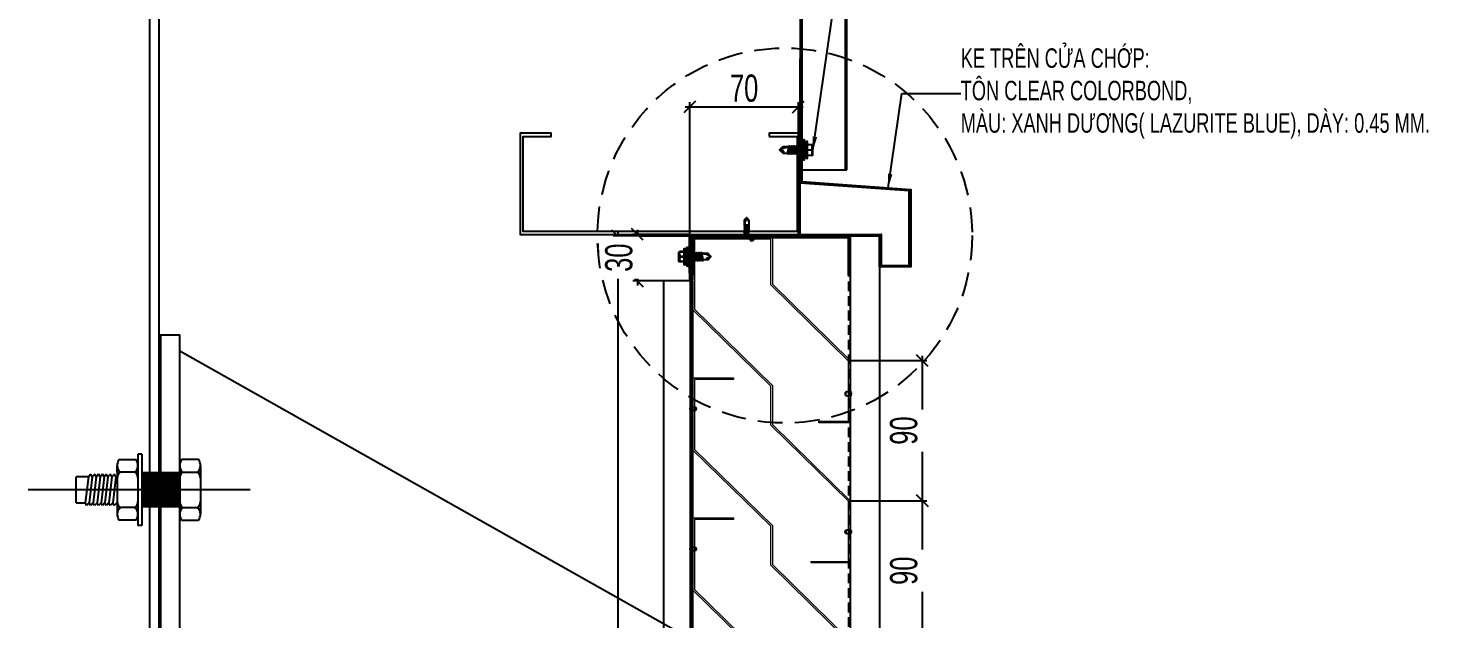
# Model space of a CAD drawing. Header units: inches. Extents: x 340055 to 349452, y -34649 to -30845.
# Drawn here: x 345815.9 to 345997.3, y -33530.8 to -33454.9 of the extents above; entities that cross this region are included whole.
import ezdxf

# ---------------------------------------------------------------- set-up
doc = ezdxf.new("R2010")
doc.units = ezdxf.units.IN
doc.header["$MEASUREMENT"] = 0
for name, pattern in [('DASHED2', [9.525, 6.35, -3.175]), ('HIDDEN', [0.375, 0.25, -0.125]), ('HIDDEN2', [4.7625, 3.175, -1.5875])]:
    doc.linetypes.add(name, pattern=pattern)
for name, color, linetype in [('2', 2, 'Continuous'), ('2NET-VE', 8, 'Continuous'), ('3', 3, 'Continuous'), ('7', 7, 'Continuous'), ('8', 8, 'Continuous'), ('flashing', 6, 'Continuous'), ('STRUCTURE', 1, 'Continuous')]:
    doc.layers.add(name, color=color, linetype=linetype)
doc.layers.add('2H-vua', color=2, linetype='Continuous', lineweight=20)
doc.styles.add('ST1H', font='vnshxh.shx', dxfattribs={"width": 0.7})
doc.dimstyles.new('3', dxfattribs={"dimtxt": 3.5, "dimasz": 1.8, "dimexe": 1, "dimexo": 0, "dimgap": 1, "dimtad": 1, "dimdec": 0, "dimlfac": 3, "dimzin": 0, "dimdsep": 46, "dimtxsty": 'ST1H', "dimblk": 'OBLIQUE', "dimcen": 1, "dimdle": 1, "dimclrd": 8, "dimclre": 8, "dimclrt": 3, "dimadec": 0, "dimazin": 0, "dimtfac": 1, "dimtdec": 0, "dimtix": 1, "dimtofl": 0, "dimtmove": 1, "dimatfit": 3, "dimfxl": 0, "dimtolj": 1, "dimtzin": 0, "dimlwd": -1, "dimlwe": -1, "dimarcsym": 0})
doc.dimstyles.new('5', dxfattribs={"dimtxt": 3.5, "dimasz": 1.5, "dimexe": 0.6, "dimexo": 0, "dimtad": 1, "dimdec": 0, "dimlfac": 5, "dimzin": 0, "dimdsep": 46, "dimtxsty": 'ST1H', "dimblk": 'OBLIQUE', "dimcen": 1, "dimdle": 0.6, "dimclrd": 8, "dimclre": 8, "dimclrt": 3, "dimadec": 0, "dimazin": 0, "dimtfac": 1, "dimtdec": 0, "dimtix": 1, "dimtofl": 0, "dimtmove": 0, "dimatfit": 3, "dimfxl": 0, "dimtolj": 1, "dimtzin": 0, "dimlwd": -1, "dimlwe": -1, "dimarcsym": 0})

# ---------------------------------------------------------------- blocks, each defined once
blk = doc.blocks.new('*U73')
at = {"color": 9, "const_width": 22}
blk.add_lwpolyline([(0, 0), (23.23, 0)], dxfattribs=at)
at = {"layer": '2NET-VE', "color": 8, "linetype": 'Continuous', "ltscale": 0.5}
for p, q in [((0, 10.4), (23.23, 10.4)), ((40.04, 9.24), (39.99, 9.24)), ((0, -10.4), (23.23, -10.4)), ((40.04, -9.24), (40.04, -9.24))]:
    blk.add_line(p, q, dxfattribs=at)
at = {"layer": '7', "color": 8, "linetype": 'Continuous'}
for p, q in [((38.79, 7.98), (40.31, 9.58)), ((40.31, 9.58), (41.21, 7.98)), ((41.21, 7.98), (42.73, 9.58)), ((42.73, 9.58), (43.62, 7.98)), ((43.62, 7.98), (45.14, 9.58)), ((45.14, 9.58), (46.04, 7.98)), ((46.04, 7.98), (47.56, 9.58)), ((47.56, 9.58), (48.45, 7.98)), ((48.45, 7.98), (49.97, 9.58)), ((49.97, 9.58), (50.87, 7.98)), ((50.87, 7.98), (52.39, 9.58)), ((52.39, 9.58), (53.28, 7.98)), ((53.28, 7.98), (54.8, 9.58)), ((54.8, 9.58), (55.7, 7.98)), ((55.7, 7.98), (57.22, 9.58)), ((57.22, 9.58), (58.11, 7.98)), ((39.33, -7.98), (41.21, 7.98)), ((41.75, -7.98), (43.62, 7.98)), ((44.16, -7.98), (46.04, 7.98)), ((46.58, -7.98), (48.45, 7.98)), ((48.99, -7.98), (50.87, 7.98)), ((48.99, -7.98), (50.87, 7.98)), ((51.41, -7.98), (53.28, 7.98)), ((53.82, -7.98), (55.7, 7.98)), ((53.82, -7.98), (55.7, 7.98)), ((53.82, -7.98), (55.7, 7.98)), ((56.24, -7.98), (58.11, 7.98)), ((63.75, 7.98), (58.11, 7.98)), ((63.75, 7.98), (63.75, -7.98)), ((39.02, -7.98), (38.48, -7.98)), ((39.33, -7.98), (38.79, -7.98)), ((39.33, -7.98), (40.23, -9.58)), ((40.23, -9.58), (41.75, -7.98)), ((41.75, -7.98), (42.64, -9.58)), ((42.64, -9.58), (44.16, -7.98)), ((44.16, -7.98), (45.06, -9.58)), ((45.06, -9.58), (46.58, -7.98)), ((46.58, -7.98), (47.47, -9.58)), ((47.47, -9.58), (48.99, -7.98)), ((48.99, -7.98), (49.89, -9.58)), ((49.89, -9.58), (51.41, -7.98)), ((51.41, -7.98), (52.3, -9.58)), ((52.3, -9.58), (53.82, -7.98)), ((53.82, -7.98), (54.72, -9.58)), ((54.72, -9.58), (56.24, -7.98)), ((56.24, -7.98), (63.75, -7.98))]:
    blk.add_line(p, q, dxfattribs=at)
at = {"layer": '8', "color": 8, "linetype": 'Continuous'}
for p, q in [((-1.15, 18.65), (-11.65, 18.65)), ((23.23, -21.94), (23.23, 21.94)), ((23.23, 21.94), (25.68, 21.94)), ((25.68, -21.94), (25.68, 21.94)), ((26.83, 18.65), (37.33, 18.65)), ((-12.8, 10.97), (-12.8, 14.81)), ((-12.8, -14.81), (-12.8, 14.81)), ((-1.73, 10.97), (-11.07, 10.97)), ((0, 10.97), (0, 14.81)), ((0, -14.81), (0, 14.81)), ((25.68, 10.97), (25.68, 14.81)), ((25.68, -14.81), (25.68, 14.81)), ((27.41, 10.97), (36.75, 10.97)), ((38.48, 10.97), (38.48, 14.81)), ((38.48, -14.81), (38.48, 14.81)), ((-12.8, -10.97), (-12.8, -14.81)), ((-1.73, -10.97), (-11.07, -10.97)), ((0, -10.97), (0, -14.81)), ((25.68, -10.97), (25.68, -14.81)), ((27.41, -10.97), (36.75, -10.97)), ((38.48, -10.97), (38.48, -14.81)), ((-11.65, -18.65), (-1.15, -18.65)), ((23.23, -21.94), (25.68, -21.94)), ((37.33, -18.65), (26.83, -18.65))]:
    blk.add_line(p, q, dxfattribs=at)
at = {"layer": '8', "color": 8, "linetype": 'Continuous', "ltscale": 10}
blk.add_line((-43.46, 0), (93.26, 0), dxfattribs=at)
at = {"layer": '8', "color": 8, "linetype": 'Continuous'}
for centre, radius, start, end in [((-5.82, 14.81), 6.98, 146.602, 180), ((-6.98, 14.81), 6.98, 0, 33.398), ((32.65, 14.81), 6.98, 146.602, 180), ((31.5, 14.81), 6.98, 0, 33.398), ((-7.68, 14.81), 5.12, 180, 228.54763), ((-7.68, 7.13), 5.12, 131.45237, 180), ((-5.12, 14.81), 5.12, 311.45237, 0), ((-5.12, 7.13), 5.12, 0, 48.54763), ((30.8, 14.81), 5.12, 180, 228.54763), ((30.8, 7.13), 5.12, 131.45237, 180), ((33.36, 14.81), 5.12, 311.45237, 0), ((33.36, 7.13), 5.12, 0, 48.54763), ((-7.68, -7.13), 5.12, 180, 228.54763), ((-5.12, -7.13), 5.12, 311.45237, 0), ((30.8, -7.13), 5.12, 180, 228.54763), ((33.36, -7.13), 5.12, 311.45237, 0), ((-7.68, -14.81), 5.12, 131.45237, 180), ((-5.82, -14.81), 6.98, 180, 213.398), ((-5.12, -14.81), 5.12, 0, 48.54763), ((-6.98, -14.81), 6.98, 326.602, 0), ((30.8, -14.81), 5.12, 131.45237, 180), ((32.65, -14.81), 6.98, 180, 213.398), ((33.36, -14.81), 5.12, 0, 48.54763), ((31.5, -14.81), 6.98, 326.602, 0)]:
    blk.add_arc(centre, radius, start, end, dxfattribs=at)
blk = doc.blocks.new('Short_Self_drilling')
at = {"layer": 'STRUCTURE', "color": 1, "linetype": 'Continuous'}
for p, q in [((6.43, 1.74), (-6.43, 1.73)), ((5.14, 3.76), (-5.14, 3.75)), ((-2.57, 2.9), (-5.14, 2.9)), ((-3.43, 3.75), (-3.43, 6.75)), ((3, 7.19), (-3, 7.18)), ((2.57, 2.9), (-2.57, 2.9)), ((-2.14, 2.8), (-2.14, 2.9)), ((6.25, 0), (0, 0)), ((2.15, 2.8), (2.15, 2.9)), ((2.16, -0.5), (2.15, 0.01)), ((5.14, 2.9), (2.57, 2.9)), ((3.43, 3.76), (3.42, 6.76)), ((2.99, -1.17), (-2.7, -0.23)), ((2.99, -2.7), (-2.7, -1.76)), ((2.99, -4.23), (-2.7, -3.28)), ((2.99, -5.75), (-2.7, -4.81)), ((2.99, -7.28), (-2.7, -6.33)), ((-1.91, -7.99), (-2.7, -7.86)), ((-2.14, -1.38), (-2.14, -0.87)), ((-2.14, -2.91), (-2.14, -2.39)), ((-2.14, -4.43), (-2.14, -3.92)), ((-2.13, -5.96), (-2.14, -5.44)), ((-2.14, -12.33), (-2.14, -8.48)), ((-2.13, -7.49), (-2.13, -6.97)), ((3, -8.8), (-1.14, -8.12)), ((2.16, -2.03), (2.16, -1.51)), ((2.16, -3.55), (2.16, -3.04)), ((2.16, -5.08), (2.16, -4.56)), ((2.16, -6.6), (2.16, -6.09)), ((2.16, -8.13), (2.16, -7.61)), ((2.15, -12.31), (2.15, -9.14))]:
    blk.add_line(p, q, dxfattribs=at)
blk.add_lwpolyline([(6.43, 1.31), (6.43, 1.74), (2.14, 2.81), (-2.14, 2.8), (-6.43, 1.73), (-6.43, 1.3)], close=True, dxfattribs=at)
for points in [[(-6.43, 1.3, -0.088869), (-6.25, 0), (0, 0)], [(-0.13, 3.76), (-0.33, 6.23, 0.338878), (-3.14, 6.23), (-3.33, 3.75)], [(3.3, 3.76), (3.1, 6.23, 0.338878), (0.29, 6.23), (0.1, 3.76)], [(-0.08, -14.04), (-1.04, -12.24, -0.148657), (-1.4, -11.2), (-1.95, -7.72, -0.815006), (-1.21, -7.77, 0.150833), (-0.85, -8.68)], [(2.15, -12.31), (0.17, -14.24, -0.333596), (-0.17, -14.24), (-2.14, -12.33)], [(2.15, -12.31), (1.71, -11.7, 0.52242), (0.88, -11.71), (-0.17, -14.24)]]:
    blk.add_lwpolyline(points, format="xyb", dxfattribs=at)
for points in [[(2.99, -1.17), (2.16, -1.51), (-2.14, -0.85), (-2.7, -0.23), (-2.36, 0)], [(2.99, -2.7), (2.16, -3.04), (-2.14, -2.37), (-2.7, -1.76), (-2.14, -1.38), (2.16, -2.03), (2.99, -2.7)], [(2.99, -4.23), (2.16, -4.56), (-2.14, -3.9), (-2.7, -3.28), (-2.14, -2.91), (2.16, -3.55), (2.99, -4.23)], [(2.99, -5.75), (2.16, -6.09), (-2.14, -5.43), (-2.7, -4.81), (-2.14, -4.43), (2.16, -5.08), (2.99, -5.75)], [(2.99, -7.28), (2.16, -7.62), (-2.14, -6.95), (-2.7, -6.33), (-2.13, -5.96), (2.16, -6.6), (2.99, -7.28)], [(-1.82, -8.53), (-2.14, -8.48), (-2.7, -7.86), (-2.13, -7.49), (-1.83, -7.53)], [(-1.26, -7.62), (2.16, -8.13), (3, -8.8)], [(-1.18, 0), (2.16, -0.5), (2.99, -1.17)], [(3, -8.8), (2.16, -9.14), (-0.85, -8.68)]]:
    blk.add_lwpolyline(points, dxfattribs=at)
for centre, radius, start, end in [((-4.99, 3.32), 0.455, 109.79487, 250.26739), ((-3, 6.75), 0.429, 90.03113, 180.03113), ((3, 6.76), 0.429, 0.03113, 90.03113), ((5.07, 3.33), 0.435, 279.72757, 80.33469), ((9.99, 0.17), 3.74, 162.29632, 182.61031)]:
    blk.add_arc(centre, radius, start, end, dxfattribs=at)
blk = doc.blocks.new('RIVET')
at = {"color": 8}
for p, q in [((-3.9, 1.1), (-4.2, 0)), ((-4.2, 0), (-3.9, -1.1)), ((-3.9, -1.1), (-3.9, 1.1)), ((-3.5, -1.3), (-3.5, 1.3)), ((-1, -1.2), (-1, 1.3)), ((-1, 1.3), (-0.1, 1.3)), ((0, 1.3), (0, 2.4)), ((0, -1.3), (0, 1.3)), ((0.1, 2.5), (0.1, 2.5)), ((0.1, 2.5), (0.7, 1.4)), ((0.1, -2.5), (0.1, 2.5)), ((0.7, 1.1), (0.7, -1.1)), ((0.9, 0.7), (0.7, 0.7)), ((0.9, -0.7), (0.9, 0.7)), ((-0.1, -1.2), (-1, -1.2)), ((0, -2.4), (0, -1.3)), ((0.7, -1.4), (0.1, -2.5)), ((0.1, -2.5), (0.1, -2.5)), ((0.9, -0.7), (0.7, -0.7))]:
    blk.add_line(p, q, dxfattribs=at)
for centre, radius, start, end in [((-3.4, 0.7), 0.634, 101.5667, 142.2309), ((-2.5, -0.1), 1.78, 64.6352, 125.2369), ((-0.9, 3), 1.71, 240.4783, 268.3625), ((-0.1, 1.3), 0.0625, 270, 0), ((0.1, 2.4), 0.0625, 90, 180), ((0.1, 2.4), 0.0625, 26.5651, 90), ((0.1, 1.1), 0.625, 0, 26.5651), ((5.4, 0.6), 4.45, 179.0778, 187.9518), ((5.8, -0.6), 4.85, 172.415, 180.5555), ((-3.4, -0.7), 0.634, 217.7691, 258.4333), ((-2.5, 0.1), 1.78, 234.7631, 295.3648), ((-0.9, -3), 1.71, 91.6375, 119.5217), ((-0.1, -1.3), 0.0625, 0, 90), ((0.1, -2.4), 0.0625, 180, 270), ((0.1, -2.4), 0.0625, 270, 333.4349), ((0.1, -1.1), 0.625, 333.4349, 0)]:
    blk.add_arc(centre, radius, start, end, dxfattribs=at)
blk = doc.blocks.new('_Oblique')
at = {"color": 0, "linetype": 'ByBlock', "lineweight": -2}
blk.add_line((-0.5, -0.5), (0.5, 0.5), dxfattribs=at)
blk = doc.blocks.new('*D193')
at = {"color": 8, "linetype": 'Continuous', "transparency": 16777216}
for p, q in [((44.14, 207.35), (44.14, 188.15)), ((34.86, 206.75), (44.74, 206.75)), ((34.86, 188.75), (44.74, 188.75))]:
    blk.add_line(p, q, dxfattribs=at)
at = {"layer": 'Defpoints', "color": 0, "transparency": 16777216}
for p in [(34.86, 206.75), (34.86, 188.75), (44.14, 188.75)]:
    blk.add_point(p, dxfattribs=at)
at = {"color": 8, "transparency": 16777216, "xscale": 1.5, "yscale": 1.5, "zscale": 1.5}
for p, rotation in [((44.14, 206.75), 90), ((44.14, 188.75), 270)]:
    blk.add_blockref('_Oblique', p, dxfattribs=dict(at, rotation=rotation))
at = {"color": 3, "transparency": 16777216, "insert": (41.77, 197.75), "char_height": 3.5, "attachment_point": 5, "rotation": 90, "style": 'ST1H', "bg_fill": 3, "box_fill_scale": 1.25, "bg_fill_color": 256, "bg_fill_true_color": 13158600, "bg_fill_transparency": 5767237}
blk.add_mtext('\\A1;90', dxfattribs=at)
blk = doc.blocks.new('*D194')
at = {"color": 8, "linetype": 'Continuous', "transparency": 16777216}
for p, q in [((44.14, 225.35), (44.14, 206.15)), ((34.86, 224.75), (44.74, 224.75)), ((34.86, 206.75), (44.74, 206.75))]:
    blk.add_line(p, q, dxfattribs=at)
at = {"layer": 'Defpoints', "color": 0, "transparency": 16777216}
for p in [(34.86, 224.75), (34.86, 206.75), (44.14, 206.75)]:
    blk.add_point(p, dxfattribs=at)
at = {"color": 8, "transparency": 16777216, "xscale": 1.5, "yscale": 1.5, "zscale": 1.5}
for p, rotation in [((44.14, 224.75), 90), ((44.14, 206.75), 270)]:
    blk.add_blockref('_Oblique', p, dxfattribs=dict(at, rotation=rotation))
at = {"color": 3, "transparency": 16777216, "insert": (41.77, 215.75), "char_height": 3.5, "attachment_point": 5, "rotation": 90, "style": 'ST1H', "bg_fill": 3, "box_fill_scale": 1.25, "bg_fill_color": 256, "bg_fill_true_color": 13158600, "bg_fill_transparency": 9536941}
blk.add_mtext('\\A1;90', dxfattribs=at)
blk = doc.blocks.new('*D195')
at = {"color": 8, "linetype": 'Continuous', "transparency": 16777216}
for p, q in [((5, 241.33), (5, 0.15)), ((14.46, 240.73), (4.4, 240.73)), ((14.46, 0.75), (4.4, 0.75))]:
    blk.add_line(p, q, dxfattribs=at)
at = {"layer": 'Defpoints', "color": 0, "transparency": 16777216}
for p in [(14.46, 240.73), (5, 0.75), (14.46, 0.75)]:
    blk.add_point(p, dxfattribs=at)
at = {"color": 8, "transparency": 16777216, "xscale": 1.5, "yscale": 1.5, "zscale": 1.5}
for p, rotation in [((5, 240.73), 90), ((5, 0.75), 270)]:
    blk.add_blockref('_Oblique', p, dxfattribs=dict(at, rotation=rotation))
at = {"color": 3, "transparency": 16777216, "insert": (2.62, 120.74), "char_height": 3.5, "attachment_point": 5, "rotation": 90, "style": 'ST1H', "bg_fill": 3, "box_fill_scale": 1.25, "bg_fill_color": 256, "bg_fill_true_color": 13158600, "bg_fill_transparency": 13343624}
blk.add_mtext('\\A1;1200', dxfattribs=at)
blk = doc.blocks.new('HFR-1')
at = {"layer": 'STRUCTURE', "color": 1, "linetype": 'Continuous'}
for p, q in [((-5.5, 0), (5.5, 0)), ((-5.2, 0.8), (-3.4, 1.5)), ((5.2, 0.8), (3.4, 1.5)), ((-2.4, -1.2), (-3, -1.6)), ((-3, -1.6), (-2.4, -1.9)), ((-2.4, -1.9), (-3, -2.3)), ((-3, -2.3), (-2.4, -2.6)), ((-2.4, -2.6), (-3, -3)), ((-3, -3), (-2.4, -3.3)), ((-2.4, -3.3), (-3, -3.7)), ((-3, -3.7), (-2.4, -4.1)), ((-2.4, -4.1), (-3, -4.4)), ((-3, -4.4), (-2.4, -4.8)), ((-2.4, -4.8), (-3, -5.1)), ((-3, -5.1), (-2.4, -5.5)), ((-2.4, -5.5), (-3, -5.8)), ((-3, -5.8), (-2.4, -6.2)), ((-2.4, -6.2), (-3, -6.6)), ((-3, -6.6), (-2.4, -6.9)), ((-2.4, -6.9), (-3, -7.3)), ((-3, -7.3), (-2.4, -7.6)), ((-2.4, -7.6), (-3, -8)), ((-3, -8), (-2.4, -8.3)), ((-2.4, -8.3), (-3, -8.7)), ((-3, -8.7), (-2.4, -9)), ((-2.4, -9), (-3, -9.4)), ((-3, -9.4), (-2.4, -9.7)), ((-2.4, -9.7), (-3, -10.1)), ((-3, -10.1), (-2.4, -10.5)), ((-2.4, -10.5), (-3, -10.8)), ((-3, -10.8), (-2.4, -11.2)), ((-2.4, -11.2), (-3, -11.5)), ((-3, -11.5), (-2.4, -11.9)), ((-2.9, -1.6), (2.9, -1.4)), ((-2.9, -2.3), (2.9, -2.1)), ((-2.9, -3), (2.9, -2.8)), ((-2.9, -3.7), (2.9, -3.6)), ((-2.9, -4.4), (2.9, -4.3)), ((-2.9, -5.1), (2.9, -5)), ((-2.9, -5.9), (2.9, -5.7)), ((-2.9, -6.6), (2.9, -6.4)), ((-2.9, -7.3), (2.9, -7.1)), ((-2.9, -8), (2.9, -7.8)), ((-2.9, -8.7), (2.9, -8.5)), ((-2.9, -9.4), (2.9, -9.2)), ((-2.9, -10.1), (1.5, -10)), ((-2.9, -10.8), (1.3, -10.7)), ((-2.9, -11.5), (0.9, -11.4)), ((-2.5, -17.4), (-2.5, -11.8)), ((2.4, -1.1), (-2.4, -1.2)), ((2.4, -1.8), (-2.4, -1.9)), ((-2.4, -1.9), (2.4, -1.8)), ((-2.4, -2.6), (2.4, -2.5)), ((2.4, -2.5), (-2.4, -2.6)), ((-2.4, -3.3), (2.4, -3.2)), ((2.4, -3.2), (-2.4, -3.3)), ((-2.4, -4.1), (2.4, -3.9)), ((2.4, -3.9), (-2.4, -4.1)), ((-2.4, -4.8), (2.4, -4.6)), ((2.4, -4.6), (-2.4, -4.8)), ((-2.4, -5.5), (2.4, -5.3)), ((2.4, -5.3), (-2.4, -5.5)), ((-2.4, -6.2), (2.4, -6)), ((2.4, -6), (-2.4, -6.2)), ((-2.4, -6.9), (2.4, -6.8)), ((2.4, -6.8), (-2.4, -6.9)), ((-2.4, -7.6), (2.4, -7.5)), ((2.4, -7.5), (-2.4, -7.6)), ((-2.4, -8.3), (2.4, -8.2)), ((2.4, -8.2), (-2.4, -8.3)), ((-2.4, -9), (2.4, -8.9)), ((2.4, -8.9), (-2.4, -9)), ((-2.4, -9.7), (2.4, -9.6)), ((2.4, -9.6), (-2.4, -9.7)), ((1.4, -10.3), (-2.4, -10.5)), ((-2.4, -10.5), (1.4, -10.3)), ((-2.4, -11.2), (1.1, -11.1)), ((1.1, -11.1), (-2.4, -11.2)), ((-2.4, -11.9), (0.4, -11.8)), ((1.6, -16.1), (2.3, -10.2)), ((2.2, -10), (2.9, -10)), ((2.2, -11), (2.4, -11)), ((2.4, -11), (2.2, -11)), ((2.2, -11.4), (2.9, -11.4)), ((2.2, -11.7), (2.4, -11.7)), ((2.4, -10.3), (2.3, -10.3)), ((2.3, -10.3), (2.4, -10.3)), ((2.3, -10.7), (2.9, -10.7)), ((2.9, -1.4), (2.4, -1.1)), ((2.4, -1.8), (2.9, -1.4)), ((2.9, -2.1), (2.4, -1.8)), ((2.4, -2.5), (2.9, -2.1)), ((2.9, -2.8), (2.4, -2.5)), ((2.4, -3.2), (2.9, -2.8)), ((2.9, -3.6), (2.4, -3.2)), ((2.4, -3.9), (2.9, -3.6)), ((2.9, -4.3), (2.4, -3.9)), ((2.4, -4.6), (2.9, -4.3)), ((2.9, -5), (2.4, -4.6)), ((2.4, -5.3), (2.9, -5)), ((2.9, -5.7), (2.4, -5.3)), ((2.4, -6), (2.9, -5.7)), ((2.9, -6.4), (2.4, -6)), ((2.4, -6.8), (2.9, -6.4)), ((2.9, -7.1), (2.4, -6.8)), ((2.4, -7.5), (2.9, -7.1)), ((2.9, -7.8), (2.4, -7.5)), ((2.4, -8.2), (2.9, -7.8)), ((2.9, -8.5), (2.4, -8.2)), ((2.4, -8.9), (2.9, -8.5)), ((2.9, -9.2), (2.4, -8.9)), ((2.4, -9.6), (2.9, -9.2)), ((2.9, -10), (2.4, -9.6)), ((2.4, -10.3), (2.9, -10)), ((2.9, -10.7), (2.4, -10.3)), ((2.4, -11), (2.9, -10.7)), ((2.9, -11.4), (2.4, -11)), ((2.4, -11.7), (2.9, -11.4)), ((2.5, -17.4), (2.5, -11.7)), ((-2.5, -17.4), (-2, -16.7)), ((-2.5, -17.4), (-0.2, -19.7)), ((-1, -16.7), (0.2, -19.7)), ((0.1, -19.4), (1.2, -17.3)), ((0.2, -19.7), (2.5, -17.4))]:
    blk.add_line(p, q, dxfattribs=at)
at = {"layer": 'STRUCTURE', "color": 1, "linetype": 'Continuous', "ltscale": 8}
for p in [(-3.4, 1.5), (3.4, 1.5)]:
    blk.add_line(p, (0, 1.5), dxfattribs=at)
at = {"layer": 'STRUCTURE', "color": 1, "linetype": 'DASHED2'}
for p in [(-1.9, 1.5), (1.9, 1.5)]:
    blk.add_line(p, (0, 0), dxfattribs=at)
at = {"layer": 'STRUCTURE', "color": 1, "linetype": 'Continuous', "ltscale": 8}
for centre, start, end in [((-4.7, 0.2), 130.41, 194.8062), ((4.7, 0.2), 345.1938, 49.59)]:
    blk.add_arc(centre, 0.801, start, end, dxfattribs=at)
at = {"layer": 'STRUCTURE', "color": 1, "linetype": 'Continuous'}
for centre, radius, start, end in [((-7.3, -9), 9.14, 58.065, 78.8402), ((5.1, -3.8), 3.83, 84.2039, 134.3621), ((-0.5, -10.1), 1.93, 296.6041, 355.3922), ((1.9, -10.3), 0.444, 15.9762, 172.6971), ((-1.5, -17.1), 0.59, 34.2302, 144.5641), ((0, -19.4), 0.331, 231.6348, 305.4287), ((-0.6, -16), 2.2, 324.0048, 357.8268)]:
    blk.add_arc(centre, radius, start, end, dxfattribs=at)
blk = doc.blocks.new('*D392')
at = {"color": 8, "linetype": 'Continuous', "transparency": 16777216}
for p, q in [((345894.19, -33480.82), (345894.19, -33487.98)), ((345900.91, -33481.42), (345893.59, -33481.42)), ((345900.91, -33487.38), (345893.59, -33487.38))]:
    blk.add_line(p, q, dxfattribs=at)
at = {"layer": 'Defpoints', "color": 0, "transparency": 16777216}
for p in [(345900.91, -33481.42), (345900.91, -33487.38)]:
    blk.add_point(p, dxfattribs=at)
at = {"color": 8, "transparency": 16777216, "xscale": 1.5, "yscale": 1.5, "zscale": 1.5}
for p, rotation in [((345894.19, -33481.42), 90), ((345894.19, -33487.38), 270)]:
    blk.add_blockref('_Oblique', p, dxfattribs=dict(at, rotation=rotation))
at = {"color": 3, "transparency": 16777216, "insert": (345891.81, -33484.4), "char_height": 3.5, "attachment_point": 5, "rotation": 90, "style": 'ST1H', "bg_fill": 3, "box_fill_scale": 1.25, "bg_fill_color": 256, "bg_fill_true_color": 13158600, "bg_fill_transparency": 0}
blk.add_mtext('\\A1;30', dxfattribs=at)
at = {"layer": 'Defpoints', "color": 0, "transparency": 16777216}
blk.add_point((345894.19, -33487.38), dxfattribs=at)
blk = doc.blocks.new('*D393')
at = {"color": 8, "transparency": 16777216}
for p, q in [((345900.91, -33481.41), (345900.91, -33464.43)), ((345914.88, -33481.41), (345914.88, -33464.43)), ((345900.31, -33465.03), (345915.48, -33465.03))]:
    blk.add_line(p, q, dxfattribs=at)
at = {"layer": 'Defpoints', "color": 0, "transparency": 16777216}
for p in [(345914.88, -33465.03), (345900.91, -33481.41), (345914.88, -33481.41)]:
    blk.add_point(p, dxfattribs=at)
at = {"color": 8, "transparency": 16777216, "xscale": 1.5, "yscale": 1.5, "zscale": 1.5, "rotation": 180}
blk.add_blockref('_Oblique', (345900.91, -33465.03), dxfattribs=at)
at = {"color": 8, "transparency": 16777216, "xscale": 1.5, "yscale": 1.5, "zscale": 1.5}
blk.add_blockref('_Oblique', (345914.88, -33465.03), dxfattribs=at)
at = {"color": 3, "transparency": 16777216, "insert": (345907.9, -33462.65), "char_height": 3.5, "attachment_point": 5, "style": 'ST1H'}
blk.add_mtext('\\A1;70', dxfattribs=at)
blk = doc.blocks.new('A$C27E3352B')
at = {"color": 133, "true_color": 0x36c9c7}
blk.add_line((14.67, 240.53), (34.67, 240.53), dxfattribs=at)
at = {"color": 133, "linetype": 'HIDDEN', "ltscale": 5, "true_color": 0x36c9c7}
for points in [[(14.46, 240.73), (34.86, 240.73), (34.86, 0.75), (14.46, 0.75)], [(14.66, 240.53), (34.66, 240.53), (34.66, 0.75), (14.66, 0.75)]]:
    blk.add_lwpolyline(points, close=True, dxfattribs=at)
at = {"layer": '2H-vua'}
for points in [[(29.86, 198.95), (34.66, 198.95), (34.66, 206.67), (24.67, 216.46), (24.67, 221.46), (14.67, 231.25), (14.67, 240.53), (19.87, 240.53), (19.87, 240.33), (14.87, 240.33), (14.87, 231.33), (24.87, 221.54), (24.87, 216.54), (34.86, 206.75), (34.86, 198.75), (29.86, 198.75)], [(24.67, 240.34), (18.87, 240.34), (18.87, 240.54), (24.87, 240.54), (24.87, 234.54), (34.86, 224.75), (34.86, 216.75), (30.86, 216.75), (30.86, 216.95), (34.66, 216.95), (34.66, 224.67), (24.67, 234.46)], [(29.86, 180.95), (34.66, 180.95), (34.66, 188.67), (24.67, 198.46), (24.67, 203.46), (14.67, 213.25), (14.67, 222.53), (19.87, 222.53), (19.87, 222.33), (14.87, 222.33), (14.87, 213.33), (24.87, 203.54), (24.87, 198.54), (34.86, 188.75), (34.86, 180.75), (29.86, 180.75)], [(29.86, 162.95), (34.66, 162.95), (34.66, 170.67), (24.67, 180.46), (24.67, 185.46), (14.67, 195.25), (14.67, 204.53), (19.87, 204.53), (19.87, 204.33), (14.87, 204.33), (14.87, 195.33), (24.87, 185.54), (24.87, 180.54), (34.86, 170.75), (34.86, 162.75), (29.86, 162.75)]]:
    blk.add_lwpolyline(points, close=True, dxfattribs=at)
at = {"layer": 'flashing'}
blk.add_lwpolyline([(22.84, 240.73), (34.88, 240.73), (34.88, 235.73), (34.67, 235.73), (34.67, 240.53), (22.84, 240.53), (14.67, 240.53), (14.67, 235.73), (14.47, 235.73), (14.47, 240.73)], close=True, dxfattribs=at)
at = {"layer": 'flashing', "color": 0, "ltscale": 500, "xscale": 0.1499999999650754, "yscale": 0.1499999999650754, "zscale": 0.1499999999650754}
for p, rotation in [((22.23, 240.73), 90), ((14.47, 238.23), 180)]:
    blk.add_blockref('RIVET', p, dxfattribs=dict(at, rotation=rotation))
at = {"layer": 'flashing', "color": 0, "ltscale": 500}
for p, xscale, yscale, zscale in [((34.86, 220.48), 0.1499999999650754, 0.1499999999650754, 0.1499999999650754), ((14.46, 218.54), -0.1499999999068677, 0.1500000000232831, 0.15000000000029), ((14.46, 200.54), -0.1499999999068677, 0.1500000000232831, 0.15000000000029)]:
    blk.add_blockref('RIVET', p, dxfattribs=dict(at, xscale=xscale, yscale=yscale, zscale=zscale))
at = {"color": 133, "true_color": 0x36c9c7}
for base, p1, p2, picture, middle in [((5, 0.75), (14.46, 240.73), (14.46, 0.75), '*D195', (2.62, 120.74)), ((44.14, 188.75), (34.86, 206.75), (34.86, 188.75), '*D193', (41.77, 197.75))]:
    dim = blk.add_linear_dim(base=base, p1=p1, p2=p2, angle=90, dimstyle='5', override={"dimfxl": 0, "dimtfill": 1}, dxfattribs=at)
    dim.commit()
    dim.dimension.update_dxf_attribs({"geometry": picture, "text_midpoint": middle})
at = {"true_color": 0xfa051e}
h = blk.add_hatch(dxfattribs=at)
h.set_pattern_fill('ANSI31', color=1, scale=1.08, style=0)
h.set_pattern_definition([(45, (-124248.16733, 13877.24098), (-0.09545941546, 0.09545941546), [])])
h.paths.add_polyline_path([(14.24, 235.95), (14.24, 240.95), (19.24, 240.95), (19.24, 240.84), (14.35, 240.84), (14.35, 235.95)])
at = {"true_color": 0xf66c09}
h = blk.add_hatch(dxfattribs=at)
h.set_pattern_fill('ANSI37', color=30, scale=0.36, style=0)
h.set_pattern_definition([(45, (-124248.16733, 13877.240975), (-0.031819805153, 0.031819805153), []), (135, (-124248.16733, 13877.240975), (-0.031819805153, -0.031819805153), [])])
h.paths.add_polyline_path([(14.35, 169.03), (14.35, 240.84), (16.49, 240.84), (16.49, 240.73), (14.46, 240.73), (14.46, 169.03)])
at = {"color": 1, "true_color": 0xfa051e}
blk.add_lwpolyline([(14.24, 235.95), (14.24, 240.95), (19.24, 240.95), (19.24, 240.84), (14.35, 240.84), (14.35, 235.95)], close=True, dxfattribs=at)
at = {"color": 30, "true_color": 0xf66c09}
blk.add_lwpolyline([(14.35, 169.03), (14.35, 240.84), (16.49, 240.84), (16.49, 240.73), (14.46, 240.73), (14.46, 169.03)], close=True, dxfattribs=at)
at = {"layer": 'flashing', "color": 0, "ltscale": 500, "xscale": -0.1499999999068677, "yscale": 0.1500000000232831, "zscale": 0.15000000000029, "rotation": 180}
blk.add_blockref('RIVET', (34.86, 202.75), dxfattribs=at)
at = {"color": 133, "true_color": 0x36c9c7}
dim = blk.add_linear_dim(base=(44.14, 206.75), p1=(34.86, 224.75), p2=(34.86, 206.75), angle=90, dimstyle='5', override={"dimfxl": 0, "dimtfill": 1}, dxfattribs=at)
dim.commit()
dim.dimension.update_dxf_attribs({"geometry": '*D194', "text_midpoint": (41.77, 215.75)})

msp = doc.modelspace()

# ---------------------------------------------------------------- linework, layer by layer
at = {"color": 94}
msp.add_lwpolyline([(345911.1145, -33468.8149), (345914.7145, -33468.8149), (345914.7145, -33481.0149), (345879.5145, -33481.0149), (345879.5145, -33468.8149), (345883.1145, -33468.8149), (345883.1145, -33468.4149), (345879.1145, -33468.4149), (345879.1145, -33481.4149), (345915.1145, -33481.4149), (345915.1145, -33468.4149), (345911.1145, -33468.4149), (345911.1145, -33468.8149)], dxfattribs=at)
at = {"layer": '2', "color": 3, "ltscale": 0.3}
msp.add_lwpolyline([(345921.1145, -33473.1093), (345921.1144, -33426.3398), (345915.1146, -33426.3398), (345915.1145, -33473.1093)], close=True, dxfattribs=at)
msp.add_lwpolyline([(345920.9145, -33473.1093), (345920.9144, -33426.5398), (345915.3146, -33426.5398), (345915.3145, -33473.1093)], dxfattribs=at)
at = {"layer": '8'}
for p, q in [((345831.5184, -33778.1197), (345831.5184, -33426.5398)), ((345832.7184, -33778.1197), (345832.7184, -33426.5398)), ((345835.3667, -33496.3554), (345962.858, -33568.1649))]:
    msp.add_line(p, q, dxfattribs=at)
msp.add_lwpolyline([(345832.9184, -33574.2995), (345835.3667, -33574.2995), (345835.3667, -33494.3526), (345832.9184, -33494.3526)], close=True, dxfattribs=at)
at = {"layer": 'flashing'}
msp.add_lwpolyline([(345901.1147, -33481.6202), (345901.1138, -33487.3766), (345900.9134, -33487.3766), (345900.9133, -33481.4198), (345925.5153, -33481.3983), (345925.5159, -33485.387), (345929.1228, -33485.387), (345929.1228, -33475.8309), (345915.1145, -33474.8136), (345915.1126, -33458.873), (345915.313, -33458.873), (345915.3159, -33474.6137), (345929.3228, -33475.6476), (345929.3228, -33485.587), (345925.3145, -33485.587), (345925.3145, -33481.5996)], close=True, dxfattribs=at)

# ---------------------------------------------------------------- block references
at = {"color": 1, "xscale": 0.1995491612419597, "yscale": 0.1995491612419597, "zscale": 0.1995491612419597, "rotation": 269.9688727313018}
msp.add_blockref('Short_Self_drilling', (345915.3154, -33470.558), dxfattribs=at)
at = {"layer": '8', "xscale": 0.2086956519633532, "yscale": 0.2086956519633532, "zscale": 0.2086956519633532, "rotation": 180}
msp.add_blockref('*U73', (345835.3667, -33514.2142), dxfattribs=at)

# ---------------------------------------------------------------- leaders
at = {"color": 9}
msp.add_leader([(345916.7363, -33470.6467), (345919.6328, -33450.572), (345935.7358, -33450.572)], dimstyle='3', override={"dimgap": 1, "dimtad": 0}, dxfattribs=at)

# ---------------------------------------------------------------- next in the draw order: block references
at = {"color": 133, "true_color": 0x36c9c7}
msp.add_blockref('A$C27E3352B', (345886.655, -33722.355), dxfattribs=at)

# ---------------------------------------------------------------- next in the draw order: texts
at = {"layer": '3', "insert": (345935.7358, -33463.3087), "char_height": 2.5, "attachment_point": 4, "style": 'ST1H', "bg_fill": 2}
msp.add_mtext('\\A1;ke trªn cöa chíp: \\Pt«n CLEAR COLORBOND, \\Pmµu: Xanh d\xad¬ng( Lazurite blue), dµy: 0.45 mm.', dxfattribs=at)

# ---------------------------------------------------------------- next in the draw order: linework, layer by layer
at = {"color": 1, "true_color": 0xfa051e}
msp.add_lwpolyline([(345925.3285, -33481.6202), (345921.5312, -33481.6202), (345921.5312, -33721.2404), (345925.3285, -33721.2404)], close=True, dxfattribs=at)

# ---------------------------------------------------------------- next in the draw order: block references
at = {"color": 8, "extrusion": (0, 0, -1), "xscale": -0.1193678975032651, "yscale": 0.1193678975105286, "zscale": -0.1193678975032651, "rotation": 180.1461859468562}
msp.add_blockref('HFR-1', (-345908.209, -33481.6142), dxfattribs=at)

# ---------------------------------------------------------------- next in the draw order: dimensions: what is measured, and where the dimension line sits
at = {"color": 133, "true_color": 0x36c9c7}
dim = msp.add_linear_dim(base=(345894.1898, -33487.3766), p1=(345900.9133, -33481.4198), p2=(345900.9133, -33487.3766), angle=90, dimstyle='5', override={"dimfxl": 0, "dimtfill": 1}, dxfattribs=at)
dim.commit()
dim.dimension.update_dxf_attribs({"geometry": '*D392', "text_midpoint": (345891.8148, -33484.3982)})

# ---------------------------------------------------------------- next in the draw order: leaders
at = {"color": 9}
msp.add_leader([(345926.4147, -33475.4329), (345928.1641, -33463.3087), (345935.7358, -33463.3087)], dimstyle='3', override={"dimgap": 1, "dimtad": 0}, dxfattribs=at)

# ---------------------------------------------------------------- next in the draw order: linework, layer by layer
at = {"color": 1, "true_color": 0xfa051e}
msp.add_lwpolyline([(345901.3278, -33487.3766), (345897.5306, -33487.3766), (345897.5338, -33715.805), (345901.331, -33715.805)], close=True, dxfattribs=at)
at = {"color": 8, "linetype": 'HIDDEN2'}
msp.add_circle((345913.1266, -33481.554), 24.0737, dxfattribs=at)

# ---------------------------------------------------------------- next in the draw order: block references
at = {"color": 1, "xscale": -0.1920000000264993, "yscale": 0.1919999999227002, "zscale": 0.1919999999999999, "rotation": 90.03112754785472}
msp.add_blockref('Short_Self_drilling', (345900.8987, -33484.2662), dxfattribs=at)

# ---------------------------------------------------------------- next in the draw order: dimensions: what is measured, and where the dimension line sits
at = {"color": 8}
dim = msp.add_linear_dim(base=(345914.8821, -33465.0279), p1=(345900.9145, -33481.4149), p2=(345914.8821, -33481.4149), dimstyle='5', dxfattribs=at)
dim.commit()
dim.dimension.update_dxf_attribs({"geometry": '*D393', "text_midpoint": (345907.8983, -33462.6529)})

doc.saveas('drawing.dxf')
